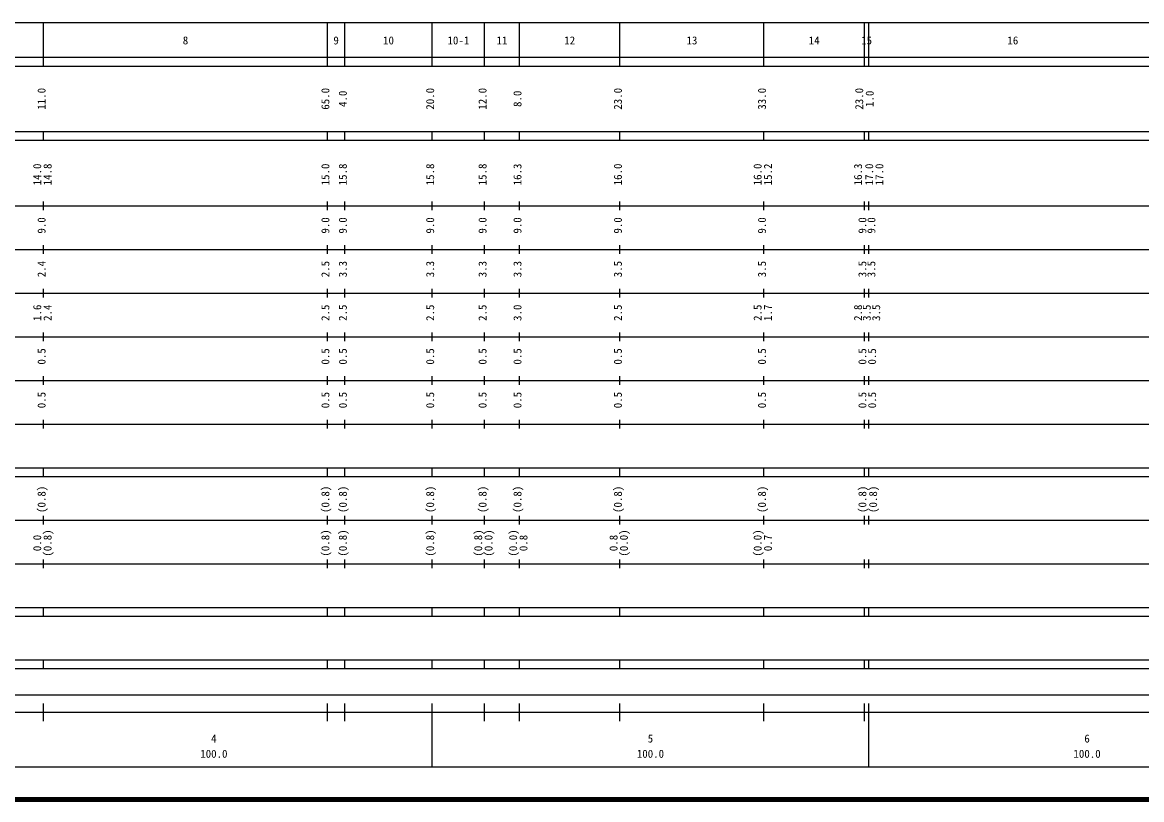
# Model space of a CAD drawing. Units: millimetres on the paper, enlarged 1000 times. Extents: x 40000 to 680000, y 20000 to 380000.
# Drawn here: x 274143 to 530496, y 20000 to 198000 of the extents above; entities that cross this region are included whole.
import ezdxf
from ezdxf.enums import TextEntityAlignment as Align

# ---------------------------------------------------------------- set-up
doc = ezdxf.new("R2010")
doc.units = ezdxf.units.MM
doc.header["$LTSCALE"] = 1000
doc.layers.add('M-TTL', color=2, linetype='Continuous', lineweight=140)
doc.layers.add('M-TTL-BAND', color=7, linetype='Continuous', lineweight=25)
doc.styles.add('ＭＳ ゴシック', font='')
doc.styles.get('ＭＳ ゴシック').set_extended_font_data('MS Gothic')

msp = doc.modelspace()

# ---------------------------------------------------------------- linework, layer by layer
at = {"layer": 'M-TTL'}
msp.add_line((40000, 20000), (680000, 20000), dxfattribs=at)
at = {"layer": 'M-TTL-BAND'}
for p, q in [((68000, 198000), (579000, 198000)), ((279000, 188000), (279000, 198000)), ((344000, 188000), (344000, 198000)), ((348000, 188000), (348000, 198000)), ((368000, 188000), (368000, 198000)), ((380000, 188000), (380000, 198000)), ((388000, 188000), (388000, 198000)), ((411000, 188000), (411000, 198000)), ((444000, 188000), (444000, 198000)), ((467000, 188000), (467000, 198000)), ((468000, 188000), (468000, 198000)), ((40000, 190000), (579000, 190000)), ((40000, 188000), (579000, 188000)), ((40000, 173000), (579000, 173000)), ((279000, 171000), (279000, 173000)), ((344000, 171000), (344000, 173000)), ((348000, 171000), (348000, 173000)), ((368000, 171000), (368000, 173000)), ((380000, 171000), (380000, 173000)), ((388000, 171000), (388000, 173000)), ((411000, 171000), (411000, 173000)), ((444000, 171000), (444000, 173000)), ((467000, 171000), (467000, 173000)), ((468000, 171000), (468000, 173000)), ((40000, 171000), (579000, 171000)), ((279000, 155000), (279000, 157000)), ((344000, 155000), (344000, 157000)), ((348000, 155000), (348000, 157000)), ((368000, 155000), (368000, 157000)), ((380000, 155000), (380000, 157000)), ((388000, 155000), (388000, 157000)), ((411000, 155000), (411000, 157000)), ((444000, 155000), (444000, 157000)), ((467000, 155000), (467000, 157000)), ((468000, 155000), (468000, 157000)), ((40000, 156000), (579000, 156000)), ((279000, 145000), (279000, 147000)), ((344000, 145000), (344000, 147000)), ((348000, 145000), (348000, 147000)), ((368000, 145000), (368000, 147000)), ((380000, 145000), (380000, 147000)), ((388000, 145000), (388000, 147000)), ((411000, 145000), (411000, 147000)), ((444000, 145000), (444000, 147000)), ((467000, 145000), (467000, 147000)), ((468000, 145000), (468000, 147000)), ((46000, 146000), (579000, 146000)), ((52000, 136000), (579000, 136000)), ((279000, 135000), (279000, 137000)), ((344000, 135000), (344000, 137000)), ((348000, 135000), (348000, 137000)), ((368000, 135000), (368000, 137000)), ((380000, 135000), (380000, 137000)), ((388000, 135000), (388000, 137000)), ((411000, 135000), (411000, 137000)), ((444000, 135000), (444000, 137000)), ((467000, 135000), (467000, 137000)), ((468000, 135000), (468000, 137000)), ((46000, 126000), (579000, 126000)), ((279000, 125000), (279000, 127000)), ((344000, 125000), (344000, 127000)), ((348000, 125000), (348000, 127000)), ((368000, 125000), (368000, 127000)), ((380000, 125000), (380000, 127000)), ((388000, 125000), (388000, 127000)), ((411000, 125000), (411000, 127000)), ((444000, 125000), (444000, 127000)), ((467000, 125000), (467000, 127000)), ((468000, 125000), (468000, 127000)), ((52000, 116000), (579000, 116000)), ((279000, 115000), (279000, 117000)), ((344000, 115000), (344000, 117000)), ((348000, 115000), (348000, 117000)), ((368000, 115000), (368000, 117000)), ((380000, 115000), (380000, 117000)), ((388000, 115000), (388000, 117000)), ((411000, 115000), (411000, 117000)), ((444000, 115000), (444000, 117000)), ((467000, 115000), (467000, 117000)), ((468000, 115000), (468000, 117000)), ((46000, 106000), (579000, 106000)), ((279000, 105000), (279000, 107000)), ((344000, 105000), (344000, 107000)), ((348000, 105000), (348000, 107000)), ((368000, 105000), (368000, 107000)), ((380000, 105000), (380000, 107000)), ((388000, 105000), (388000, 107000)), ((411000, 105000), (411000, 107000)), ((444000, 105000), (444000, 107000)), ((467000, 105000), (467000, 107000)), ((468000, 105000), (468000, 107000)), ((40000, 96000), (579000, 96000)), ((279000, 94000), (279000, 96000)), ((344000, 94000), (344000, 96000)), ((348000, 94000), (348000, 96000)), ((368000, 94000), (368000, 96000)), ((380000, 94000), (380000, 96000)), ((388000, 94000), (388000, 96000)), ((411000, 94000), (411000, 96000)), ((444000, 94000), (444000, 96000)), ((467000, 94000), (467000, 96000)), ((468000, 94000), (468000, 96000)), ((40000, 94000), (579000, 94000)), ((279000, 83000), (279000, 85000)), ((344000, 83000), (344000, 85000)), ((348000, 83000), (348000, 85000)), ((368000, 83000), (368000, 85000)), ((380000, 83000), (380000, 85000)), ((388000, 83000), (388000, 85000)), ((411000, 83000), (411000, 85000)), ((444000, 83000), (444000, 85000)), ((467000, 83000), (467000, 85000)), ((468000, 83000), (468000, 85000)), ((49000, 84000), (579000, 84000)), ((279000, 73000), (279000, 75000)), ((344000, 73000), (344000, 75000)), ((348000, 73000), (348000, 75000)), ((368000, 73000), (368000, 75000)), ((380000, 73000), (380000, 75000)), ((388000, 73000), (388000, 75000)), ((411000, 73000), (411000, 75000)), ((444000, 73000), (444000, 75000)), ((467000, 73000), (467000, 75000)), ((468000, 73000), (468000, 75000)), ((40000, 74000), (579000, 74000)), ((40000, 64000), (579000, 64000)), ((40000, 62000), (579000, 62000)), ((279000, 62000), (279000, 64000)), ((344000, 62000), (344000, 64000)), ((348000, 62000), (348000, 64000)), ((368000, 62000), (368000, 64000)), ((380000, 62000), (380000, 64000)), ((388000, 62000), (388000, 64000)), ((411000, 62000), (411000, 64000)), ((444000, 62000), (444000, 64000)), ((467000, 62000), (467000, 64000)), ((468000, 62000), (468000, 64000)), ((40000, 52000), (579000, 52000)), ((279000, 50000), (279000, 52000)), ((344000, 50000), (344000, 52000)), ((348000, 50000), (348000, 52000)), ((368000, 50000), (368000, 52000)), ((380000, 50000), (380000, 52000)), ((388000, 50000), (388000, 52000)), ((411000, 50000), (411000, 52000)), ((444000, 50000), (444000, 52000)), ((467000, 50000), (467000, 52000)), ((468000, 50000), (468000, 52000)), ((40000, 50000), (579000, 50000)), ((148500, 44000), (565000, 44000)), ((279000, 38000), (279000, 42000)), ((344000, 38000), (344000, 42000)), ((348000, 38000), (348000, 42000)), ((368000, 27500), (368000, 42000)), ((380000, 38000), (380000, 42000)), ((388000, 38000), (388000, 42000)), ((411000, 38000), (411000, 42000)), ((444000, 38000), (444000, 42000)), ((467000, 38000), (467000, 42000)), ((468000, 27500), (468000, 42000)), ((40000, 40000), (579000, 40000)), ((68000, 27500), (579000, 27500))]:
    msp.add_line(p, q, dxfattribs=at)

# ---------------------------------------------------------------- texts
at = {"layer": 'M-TTL-BAND', "style": 'ＭＳ ゴシック'}
for s, p in [('8', (311500, 192405)), ('9', (346000, 192405)), ('10', (358000, 192405)), ('10-1', (374000, 192405)), ('11', (384000, 192405)), ('12', (399500, 192405)), ('13', (427500, 192405)), ('14', (455500, 192405)), ('15', (467500, 192405)), ('16', (501000, 192405)), ('4', (318000, 32523)), ('5', (418000, 32523)), ('6', (518000, 32523)), ('100.0', (318000, 29033)), ('100.0', (418000, 29033)), ('100.0', (518000, 29033))]:
    msp.add_text(s, height=1833, dxfattribs=at).set_placement(p, align=Align.BOTTOM_CENTER)
for s, p in [('11.0', (280000, 180500)), ('65.0', (345000, 180500)), ('4.0', (349000, 180500)), ('20.0', (369000, 180500)), ('12.0', (381000, 180500)), ('8.0', (389000, 180500)), ('23.0', (412000, 180500)), ('33.0', (445000, 180500)), ('23.0', (467271, 180500)), ('1.0', (469667, 180500)), ('14.0', (279000, 163174)), ('14.8', (281370, 163174)), ('15.0', (345000, 163174)), ('15.8', (349000, 163174)), ('15.8', (369000, 163174)), ('15.8', (381000, 163174)), ('16.3', (389000, 163174)), ('16.0', (412000, 163174)), ('16.0', (444000, 163174)), ('15.2', (446370, 163174)), ('16.3', (467000, 163174)), ('17.0', (469559, 163174)), ('17.0', (471886, 163174)), ('9.0', (280000, 151500)), ('9.0', (345000, 151500)), ('9.0', (349000, 151500)), ('9.0', (369000, 151500)), ('9.0', (381000, 151500)), ('9.0', (389000, 151500)), ('9.0', (412000, 151500)), ('9.0', (445000, 151500)), ('9.0', (468000, 151500)), ('9.0', (470064, 151500)), ('2.4', (280000, 141500)), ('2.5', (345000, 141500)), ('3.3', (349000, 141500)), ('3.3', (369000, 141500)), ('3.3', (381000, 141500)), ('3.3', (389000, 141500)), ('3.5', (412000, 141500)), ('3.5', (445000, 141500)), ('3.5', (468000, 141500)), ('3.5', (470057, 141500)), ('1.6', (279000, 131500)), ('2.4', (281370, 131500)), ('2.5', (345000, 131500)), ('2.5', (349000, 131500)), ('2.5', (369000, 131500)), ('2.5', (381000, 131500)), ('3.0', (389000, 131500)), ('2.5', (412000, 131500)), ('2.5', (444000, 131500)), ('1.7', (446370, 131500)), ('2.8', (467000, 131500)), ('3.5', (469000, 131500)), ('3.5', (471159, 131500)), ('0.5', (280000, 121500)), ('0.5', (345000, 121500)), ('0.5', (349000, 121500)), ('0.5', (369000, 121500)), ('0.5', (381000, 121500)), ('0.5', (389000, 121500)), ('0.5', (412000, 121500)), ('0.5', (445000, 121500)), ('0.5', (468000, 121500)), ('0.5', (470221, 121500)), ('0.5', (280000, 111500)), ('0.5', (345000, 111500)), ('0.5', (349000, 111500)), ('0.5', (369000, 111500)), ('0.5', (381000, 111500)), ('0.5', (389000, 111500)), ('0.5', (412000, 111500)), ('0.5', (445000, 111500)), ('0.5', (468000, 111500)), ('0.5', (470233, 111500)), ('(0.8)', (280000, 88764)), ('(0.8)', (345000, 88764)), ('(0.8)', (349000, 88764)), ('(0.8)', (369000, 88764)), ('(0.8)', (381000, 88764)), ('(0.8)', (389000, 88764)), ('(0.8)', (412000, 88764)), ('(0.8)', (445000, 88764)), ('(0.8)', (468000, 88764)), ('(0.8)', (470454, 88764)), ('0.0', (279000, 78764)), ('(0.8)', (281370, 78764)), ('(0.8)', (345000, 78764)), ('(0.8)', (349000, 78764)), ('(0.8)', (369000, 78764)), ('(0.8)', (380000, 78764)), ('(0.0)', (382370, 78764)), ('(0.0)', (388000, 78764)), ('0.8', (390370, 78764)), ('0.8', (411000, 78764)), ('(0.0)', (413370, 78764)), ('(0.0)', (444000, 78764)), ('0.7', (446370, 78764))]:
    msp.add_text(s, height=1833, rotation=90, dxfattribs=at).set_placement(p, align=Align.BOTTOM_CENTER)

doc.saveas('drawing.dxf')
